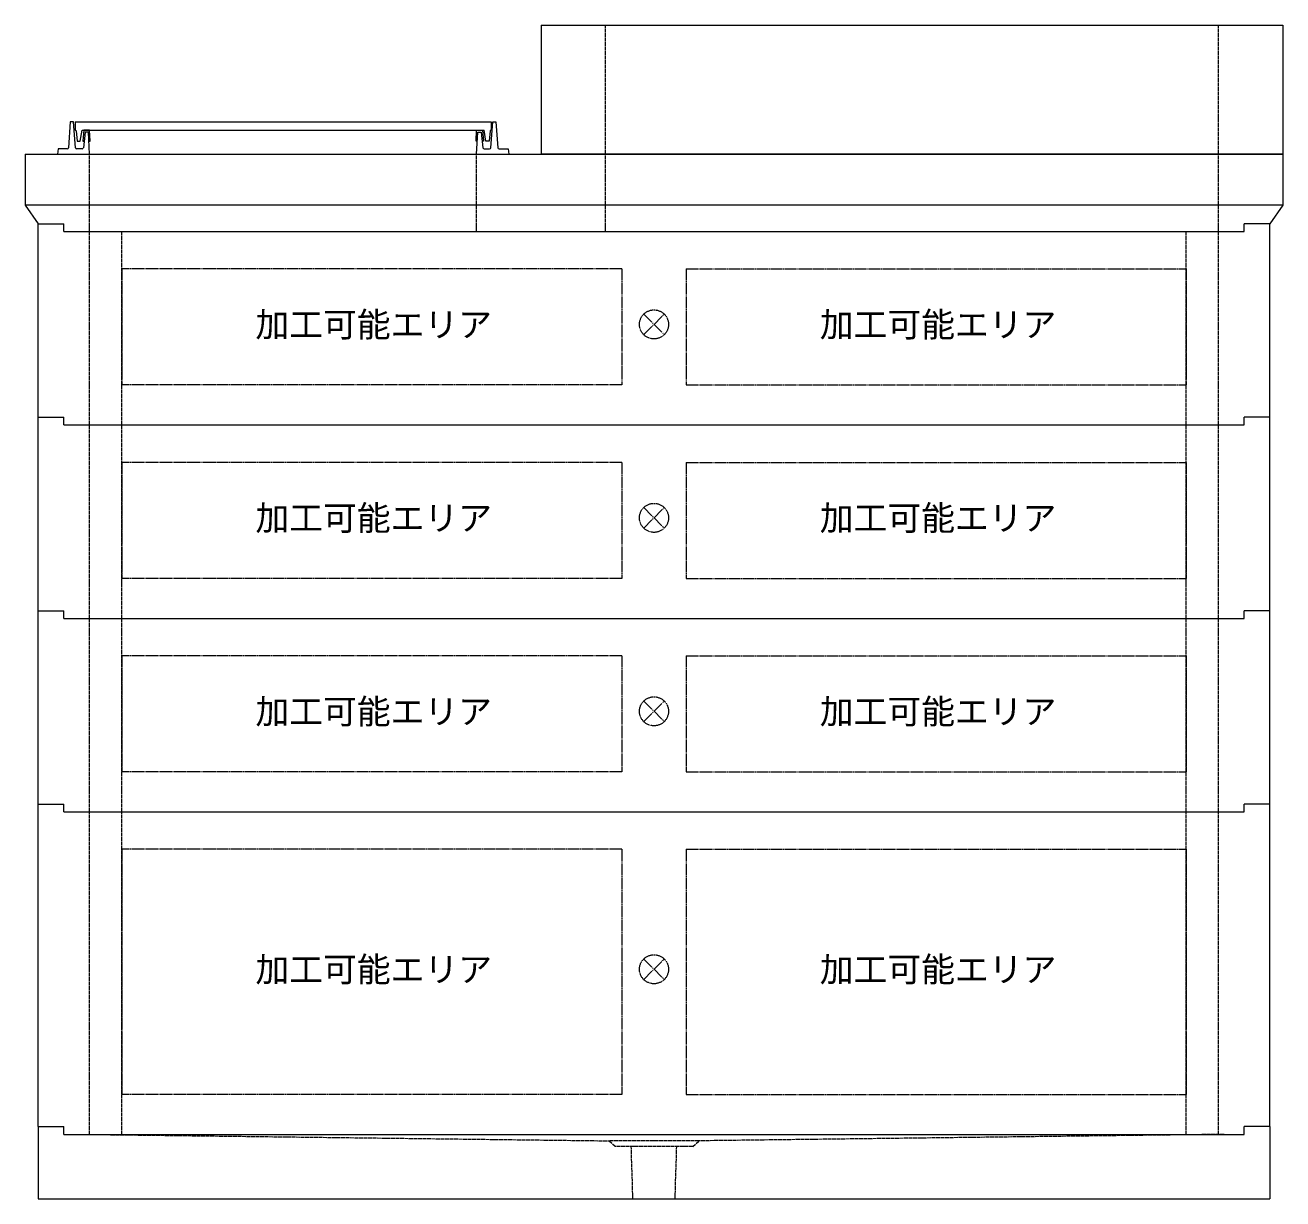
# Model space of a CAD drawing. Units: millimetres, scale not verified. Extents: x -4455 to 4455, y -3150 to 3150.
# Drawn here: x -1020 to 930, y -1970 to -150 of the extents above; entities that cross this region are included whole.
import ezdxf
from ezdxf.enums import TextEntityAlignment as Align

# ---------------------------------------------------------------- set-up
doc = ezdxf.new("R2010")
doc.units = ezdxf.units.MM
doc.header["$LTSCALE"] = 20
doc.linetypes.add('LONG_DASHED1', pattern=[7, 6, -1])
doc.linetypes.add('LONG_DOUBLE_CHAIN', pattern=[21.8, 18, -1, 0.6, -0.6, 0.6, -1])
for name, color, linetype, lineweight in [('0-7_D-STR', 7, 'Continuous', 9), ('0-9_D-STR-STR5', 1, 'LONG_DOUBLE_CHAIN', 9), ('0-B_D-STR-STR4', 134, 'Continuous', 9)]:
    doc.layers.add(name, color=color, linetype=linetype, lineweight=lineweight)
doc.styles.add('ＭＳ ゴシック', font='')
doc.styles.get('ＭＳ ゴシック').set_extended_font_data('MS Gothic')

# ---------------------------------------------------------------- blocks, each defined once
blk = doc.blocks.new('A$C0EB83927')
at = {"layer": '0-7_D-STR'}
for p, q in [((-19100, 240), (-19100, -2000)), ((-19100, 240), (-18300, 240)), ((-18300, 0), (-18300, 240)), ((18300, 0), (-18300, 0)), ((19100, 240), (18300, 240)), ((18300, 0), (18300, 240)), ((19100, 240), (19100, -2000)), ((19100, -2000), (-19100, -2000))]:
    blk.add_line(p, q, dxfattribs=at)
at = {"layer": '0-7_D-STR', "linetype": 'LONG_DASHED1'}
for p, q in [((-17680, 0), (-1400, -200)), ((17680, 0), (1400, -200)), ((-1200, -380), (-1400, -200)), ((-1400, -200), (1400, -200)), ((-1200, -380), (1200, -380)), ((-653.3, -2000), (-705, -380)), ((653.3, -2000), (705, -380)), ((1200, -380), (1400, -200))]:
    blk.add_line(p, q, dxfattribs=at)
blk = doc.blocks.new('A$C786A4183')
at = {"layer": '0-7_D-STR'}
blk.add_line((-11500, 4000), (-11500, 0), dxfattribs=at)
at = {"layer": '0-7_D-STR', "linetype": 'LONG_DASHED1'}
for p, q in [((-9500, 0), (-9500, 4000)), ((9500, 0), (9500, 4000))]:
    blk.add_line(p, q, dxfattribs=at)
at = {"layer": '0-7_D-STR'}
blk.add_lwpolyline([(-11500, 4000), (11500, 4000), (11500, 0), (-11500, 0)], dxfattribs=at)
blk = doc.blocks.new('A$C35686FFE')
at = {"layer": '0-7_D-STR', "linetype": 'LONG_DASHED1'}
for p, q in [((-17500, 0), (-17500, 2400)), ((1500, 0), (1500, 2400)), ((5500, 0), (5500, 2400)), ((17500, 0), (17500, 2400))]:
    blk.add_line(p, q, dxfattribs=at)
at = {"layer": '0-7_D-STR'}
for p, q in [((-19500, 820), (19500, 820)), ((-19100, 240), (-18300, 240)), ((19100, 240), (18300, 240)), ((18300, 0), (18300, 240))]:
    blk.add_line(p, q, dxfattribs=at)
for points in [[(19500, 2400), (-19500, 2400), (-19500, 820), (-19100, 240)], [(19500, 2400), (19500, 820), (19100, 240)], [(18300, 0), (-18300, 0), (-18300, 240)]]:
    blk.add_lwpolyline(points, dxfattribs=at)
blk = doc.blocks.new('A$C284D0AE2')
at = {"layer": '0-B_D-STR-STR4'}
for p, q in [((-6600, 1000), (-6655.6, 197.2)), ((-6500, 1000), (-6600, 1000)), ((-6442.7, 197.2), (-6500, 1000)), ((-6450, 1000), (-6450, 740)), ((-6450, 740), (-6438.3, 740)), ((-6418.4, 721.8), (-6390, 400)), ((-6390, 400), (-6290, 400)), ((-6290, 400), (-6230, 740)), ((-6230, 740), (6230, 740)), ((-6180, 740), (-6212.4, 401.3)), ((-6212.4, 401.3), (-6172.2, 401.3)), ((-6140, 680), (-6195.9, 195.4)), ((-6000, 740), (-6180, 740)), ((-6040, 680), (-6140, 680)), ((-6000, 0), (-6040, 680)), ((-6023.6, 401.3), (-5983.5, 401.3)), ((-5983.5, 401.3), (-6000, 740)), ((6000, 740), (6180, 740)), ((6212.4, 401.3), (6172.2, 401.3)), ((6180, 740), (6212.4, 401.3)), ((-6980, 160), (-7000, 0)), ((-7000, 0), (7000, 0)), ((-6695.5, 160), (-6980, 160)), ((-6235.7, 160), (-6402.8, 160)), ((6235.7, 160), (6402.8, 160)), ((6695.5, 160), (6980, 160)), ((6980, 160), (7000, 0))]:
    blk.add_line(p, q, dxfattribs=at)
for points in [[(-6450, 1000), (6450, 1000), (6450, 740), (6438.3, 740)], [(6442.7, 197.2), (6500, 1000), (6600, 1000), (6655.6, 197.2)], [(6023.6, 401.3), (5983.5, 401.3), (6000, 740)], [(6000, 0), (6040, 680), (6140, 680), (6195.9, 195.4)], [(6418.4, 721.8), (6390, 400), (6290, 400), (6230, 740)]]:
    blk.add_lwpolyline(points, dxfattribs=at)
for centre, radius, start, end in [((-6438.3, 720), 20, 5.04245, 90), ((6438.3, 720), 20, 90, 174.95755), ((-6695.5, 200), 40, 270, 356.0372), ((-6402.8, 200), 40, 184.08562, 270), ((-6235.7, 200), 40, 270, 353.41806), ((6235.7, 200), 40, 186.58194, 270), ((6402.8, 200), 40, 270, 355.91438), ((6695.5, 200), 40, 183.9628, 270)]:
    blk.add_arc(centre, radius, start, end, dxfattribs=at)
blk = doc.blocks.new('A$C1C640AAB')
at = {"layer": '0-9_D-STR-STR5'}
for p, q in [((-318.2, -318.2), (318.2, 318.2)), ((-318.2, 318.2), (318.2, -318.2))]:
    blk.add_line(p, q, dxfattribs=at)
blk.add_circle((0, 0), 450, dxfattribs=at)
blk = doc.blocks.new('A$C25BF593D')
at = {"layer": '0-7_D-STR'}
for p, q in [((-19100, -5760), (-19100, 240)), ((-19100, 240), (-18300, 240)), ((-18300, 0), (-18300, 240)), ((-18300, 0), (18300, 0)), ((19100, 240), (18300, 240)), ((18300, 0), (18300, 240)), ((19100, -5760), (19100, 240)), ((-19100, -5760), (-18300, -5760)), ((-18300, -6000), (-18300, -5760)), ((19100, -5760), (18300, -5760)), ((18300, -6000), (18300, -5760)), ((-18300, -6000), (18300, -6000))]:
    blk.add_line(p, q, dxfattribs=at)
at = {"layer": '0-7_D-STR', "linetype": 'LONG_DASHED1'}
for p, q in [((-17500, -6000), (-17500, 0)), ((-16500, -6000), (-16500, 0)), ((16500, -6000), (16500, 0)), ((17500, -6000), (17500, 0))]:
    blk.add_line(p, q, dxfattribs=at)
at = {"layer": '0-9_D-STR-STR5'}
for p, q in [((-16500, -1160), (-16500, -4760)), ((-1000, -1160), (-16500, -1160)), ((-1000, -1160), (-1000, -4760)), ((1000, -1160), (16500, -1160)), ((1000, -1160), (1000, -4760)), ((16500, -1160), (16500, -4760)), ((-1000, -4760), (-16500, -4760)), ((1000, -4760), (16500, -4760))]:
    blk.add_line(p, q, dxfattribs=at)
blk = doc.blocks.new('A$C9c1a71ea')
at = {"layer": '0-7_D-STR'}
blk.add_blockref('A$C25BF593D', (0, 0), dxfattribs=at)
at = {"layer": '0-9_D-STR-STR5'}
blk.add_blockref('A$C1C640AAB', (0, -2880), dxfattribs=at)
blk = doc.blocks.new('A$C1A463117')
at = {"layer": '0-7_D-STR'}
for p, q in [((-19100, 240), (-18300, 240)), ((-19100, -9760), (-19100, 240)), ((-18300, 0), (-18300, 240)), ((-18300, 0), (18300, 0)), ((19100, 240), (18300, 240)), ((18300, 0), (18300, 240)), ((19100, -9760), (19100, 240)), ((-19100, -9760), (-18300, -9760)), ((-18300, -10000), (-18300, -9760)), ((-18300, -10000), (18300, -10000)), ((19100, -9760), (18300, -9760)), ((18300, -10000), (18300, -9760))]:
    blk.add_line(p, q, dxfattribs=at)
at = {"layer": '0-7_D-STR', "linetype": 'LONG_DASHED1'}
for p, q in [((-17500, -10000), (-17500, 0)), ((-16500, -10000), (-16500, 0)), ((16500, -10000), (16500, 0)), ((17500, -10000), (17500, 0))]:
    blk.add_line(p, q, dxfattribs=at)
at = {"layer": '0-9_D-STR-STR5'}
for p, q in [((-16500, -1160), (-16500, -8760)), ((-1000, -1160), (-16500, -1160)), ((-1000, -1160), (-1000, -8760)), ((1000, -1160), (16500, -1160)), ((1000, -1160), (1000, -8760)), ((16500, -1160), (16500, -8760)), ((-1000, -8760), (-16500, -8760)), ((1000, -8760), (16500, -8760))]:
    blk.add_line(p, q, dxfattribs=at)
blk = doc.blocks.new('A$C20cf5a18')
at = {"layer": '0-7_D-STR'}
blk.add_blockref('A$C1A463117', (0, 0), dxfattribs=at)
at = {"layer": '0-9_D-STR-STR5'}
blk.add_blockref('A$C1C640AAB', (0, -4880), dxfattribs=at)

msp = doc.modelspace()

# ---------------------------------------------------------------- block references
at = {"layer": '0-7_D-STR', "yscale": 0.05}
for name, p, xscale in [('A$C786A4183', (355, -350), 0.05), ('A$C35686FFE', (-45, -470), -0.05), ('A$C9c1a71ea', (-45, -470), 0.05), ('A$C9c1a71ea', (-45, -770), 0.05), ('A$C9c1a71ea', (-45, -1070), 0.05), ('A$C20cf5a18', (-45, -1370), 0.05), ('A$C0EB83927', (-45, -1870), -0.05)]:
    msp.add_blockref(name, p, dxfattribs=dict(at, xscale=xscale))
at = {"layer": '0-B_D-STR-STR4', "xscale": 0.05, "yscale": 0.05}
msp.add_blockref('A$C284D0AE2', (-620, -350), dxfattribs=at)

# ---------------------------------------------------------------- texts
at = {"layer": '0-9_D-STR-STR5', "style": 'ＭＳ ゴシック'}
for p in [(-662.98, -644.98), (212.02, -644.98), (-662.98, -944.98), (212.02, -944.98), (-662.98, -1244.98), (212.02, -1244.98), (-662.98, -1644.98), (212.02, -1644.98)]:
    msp.add_text('加工可能エリア', height=38.42, dxfattribs=at).set_placement(p, align=Align.BOTTOM_LEFT)

doc.saveas('drawing.dxf')
